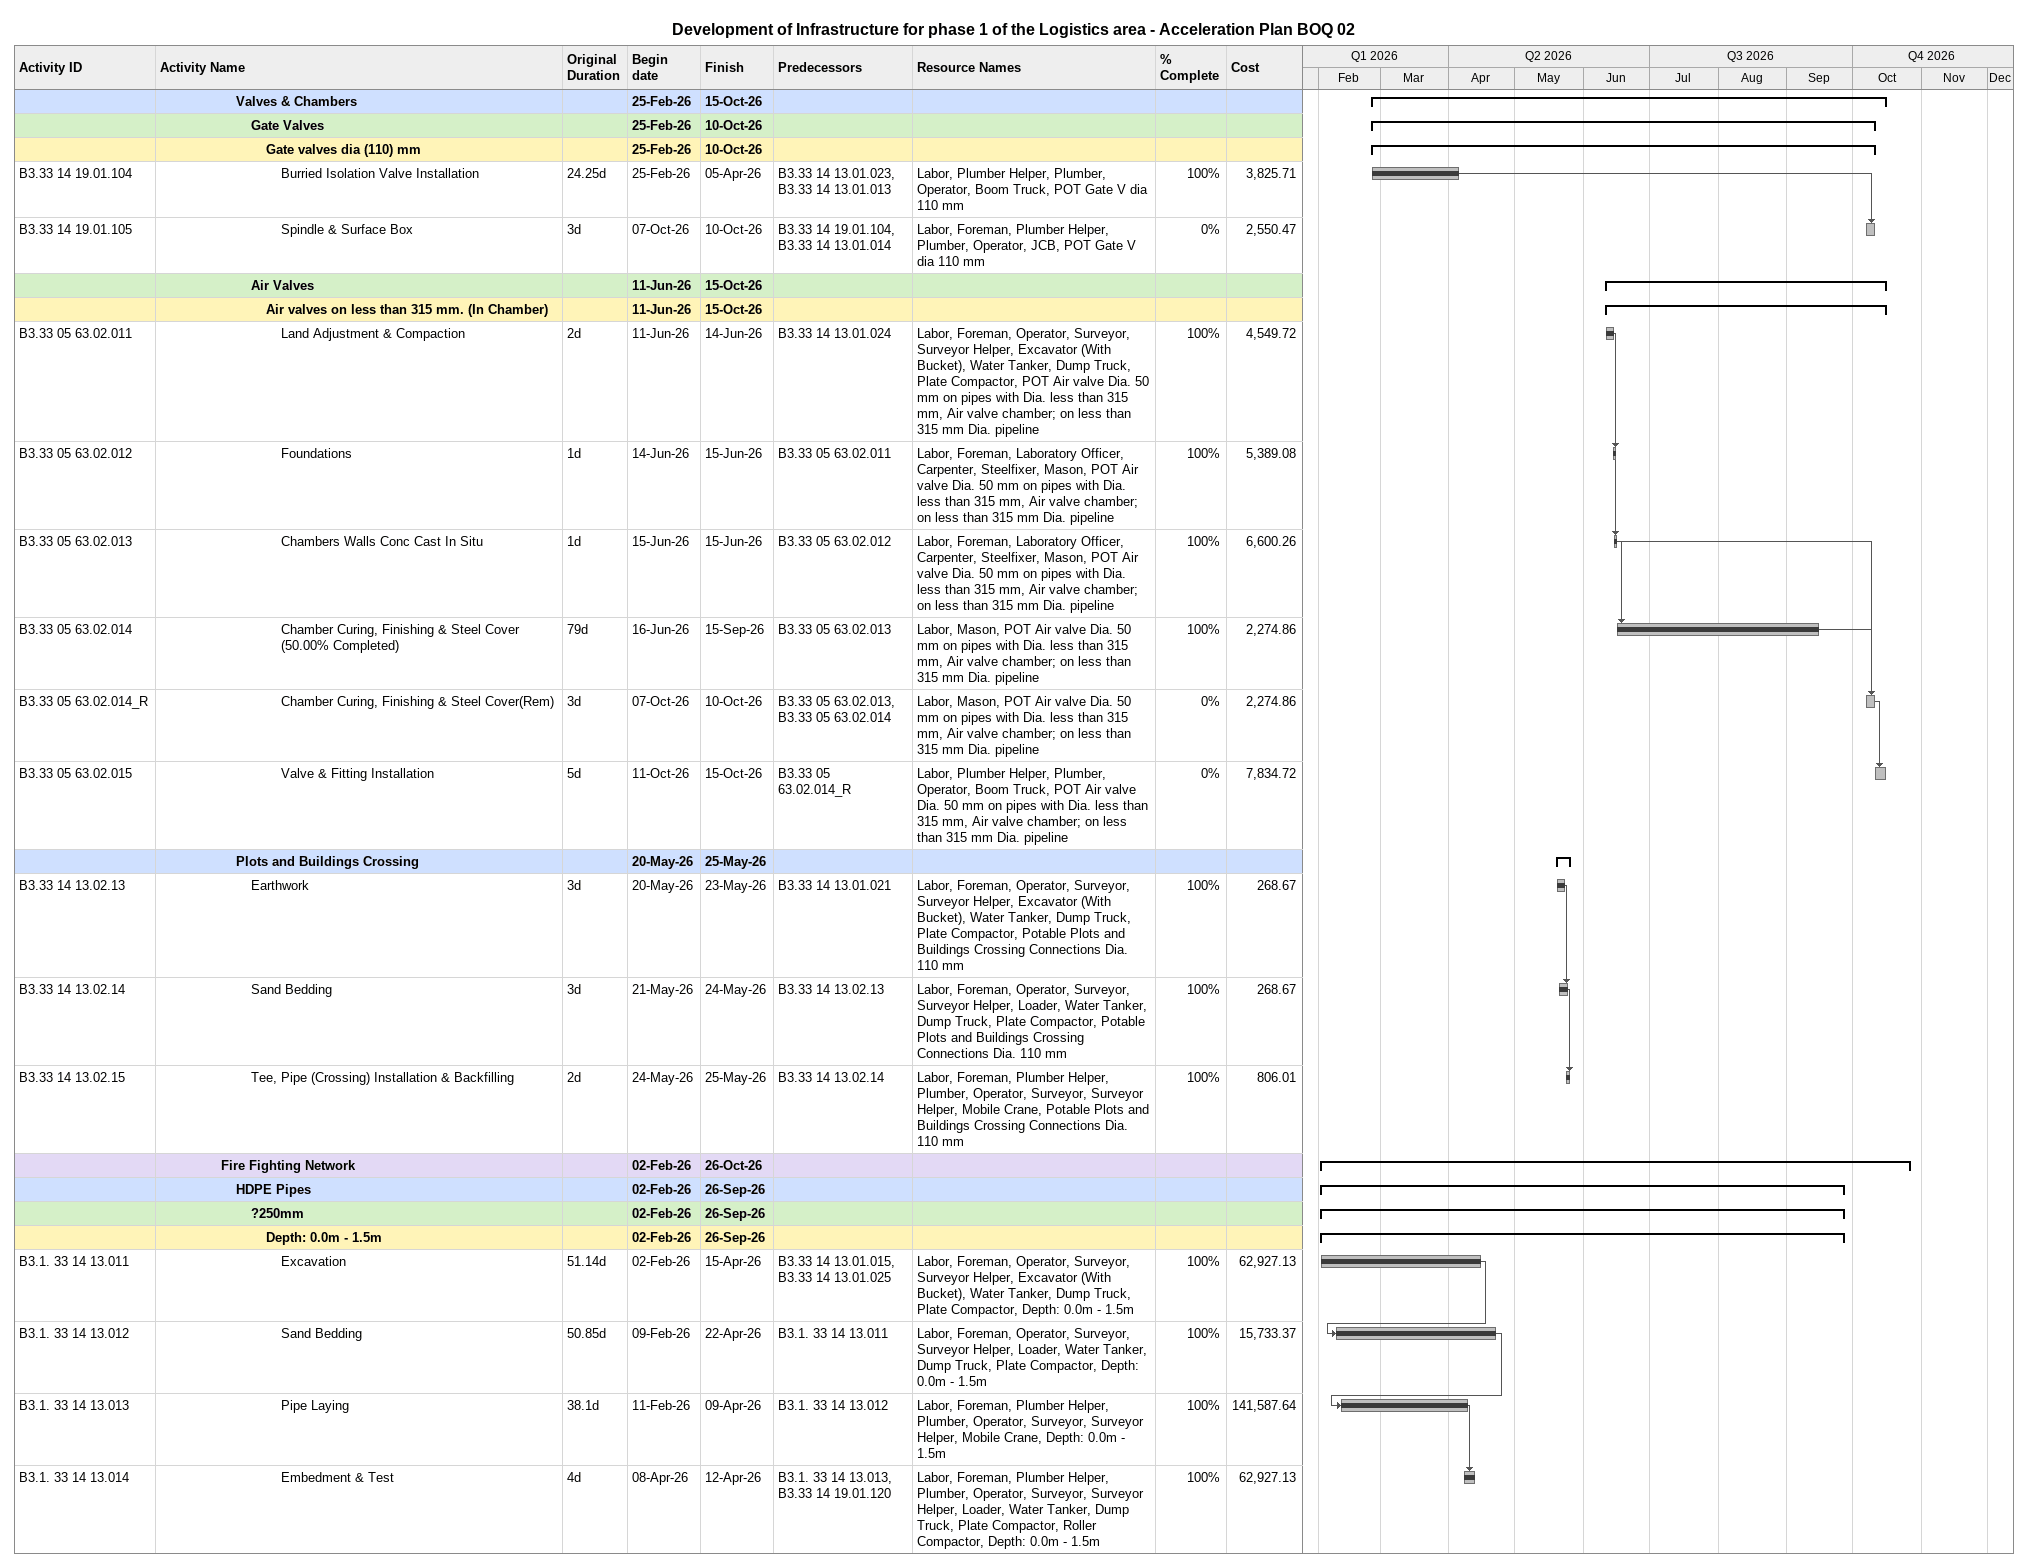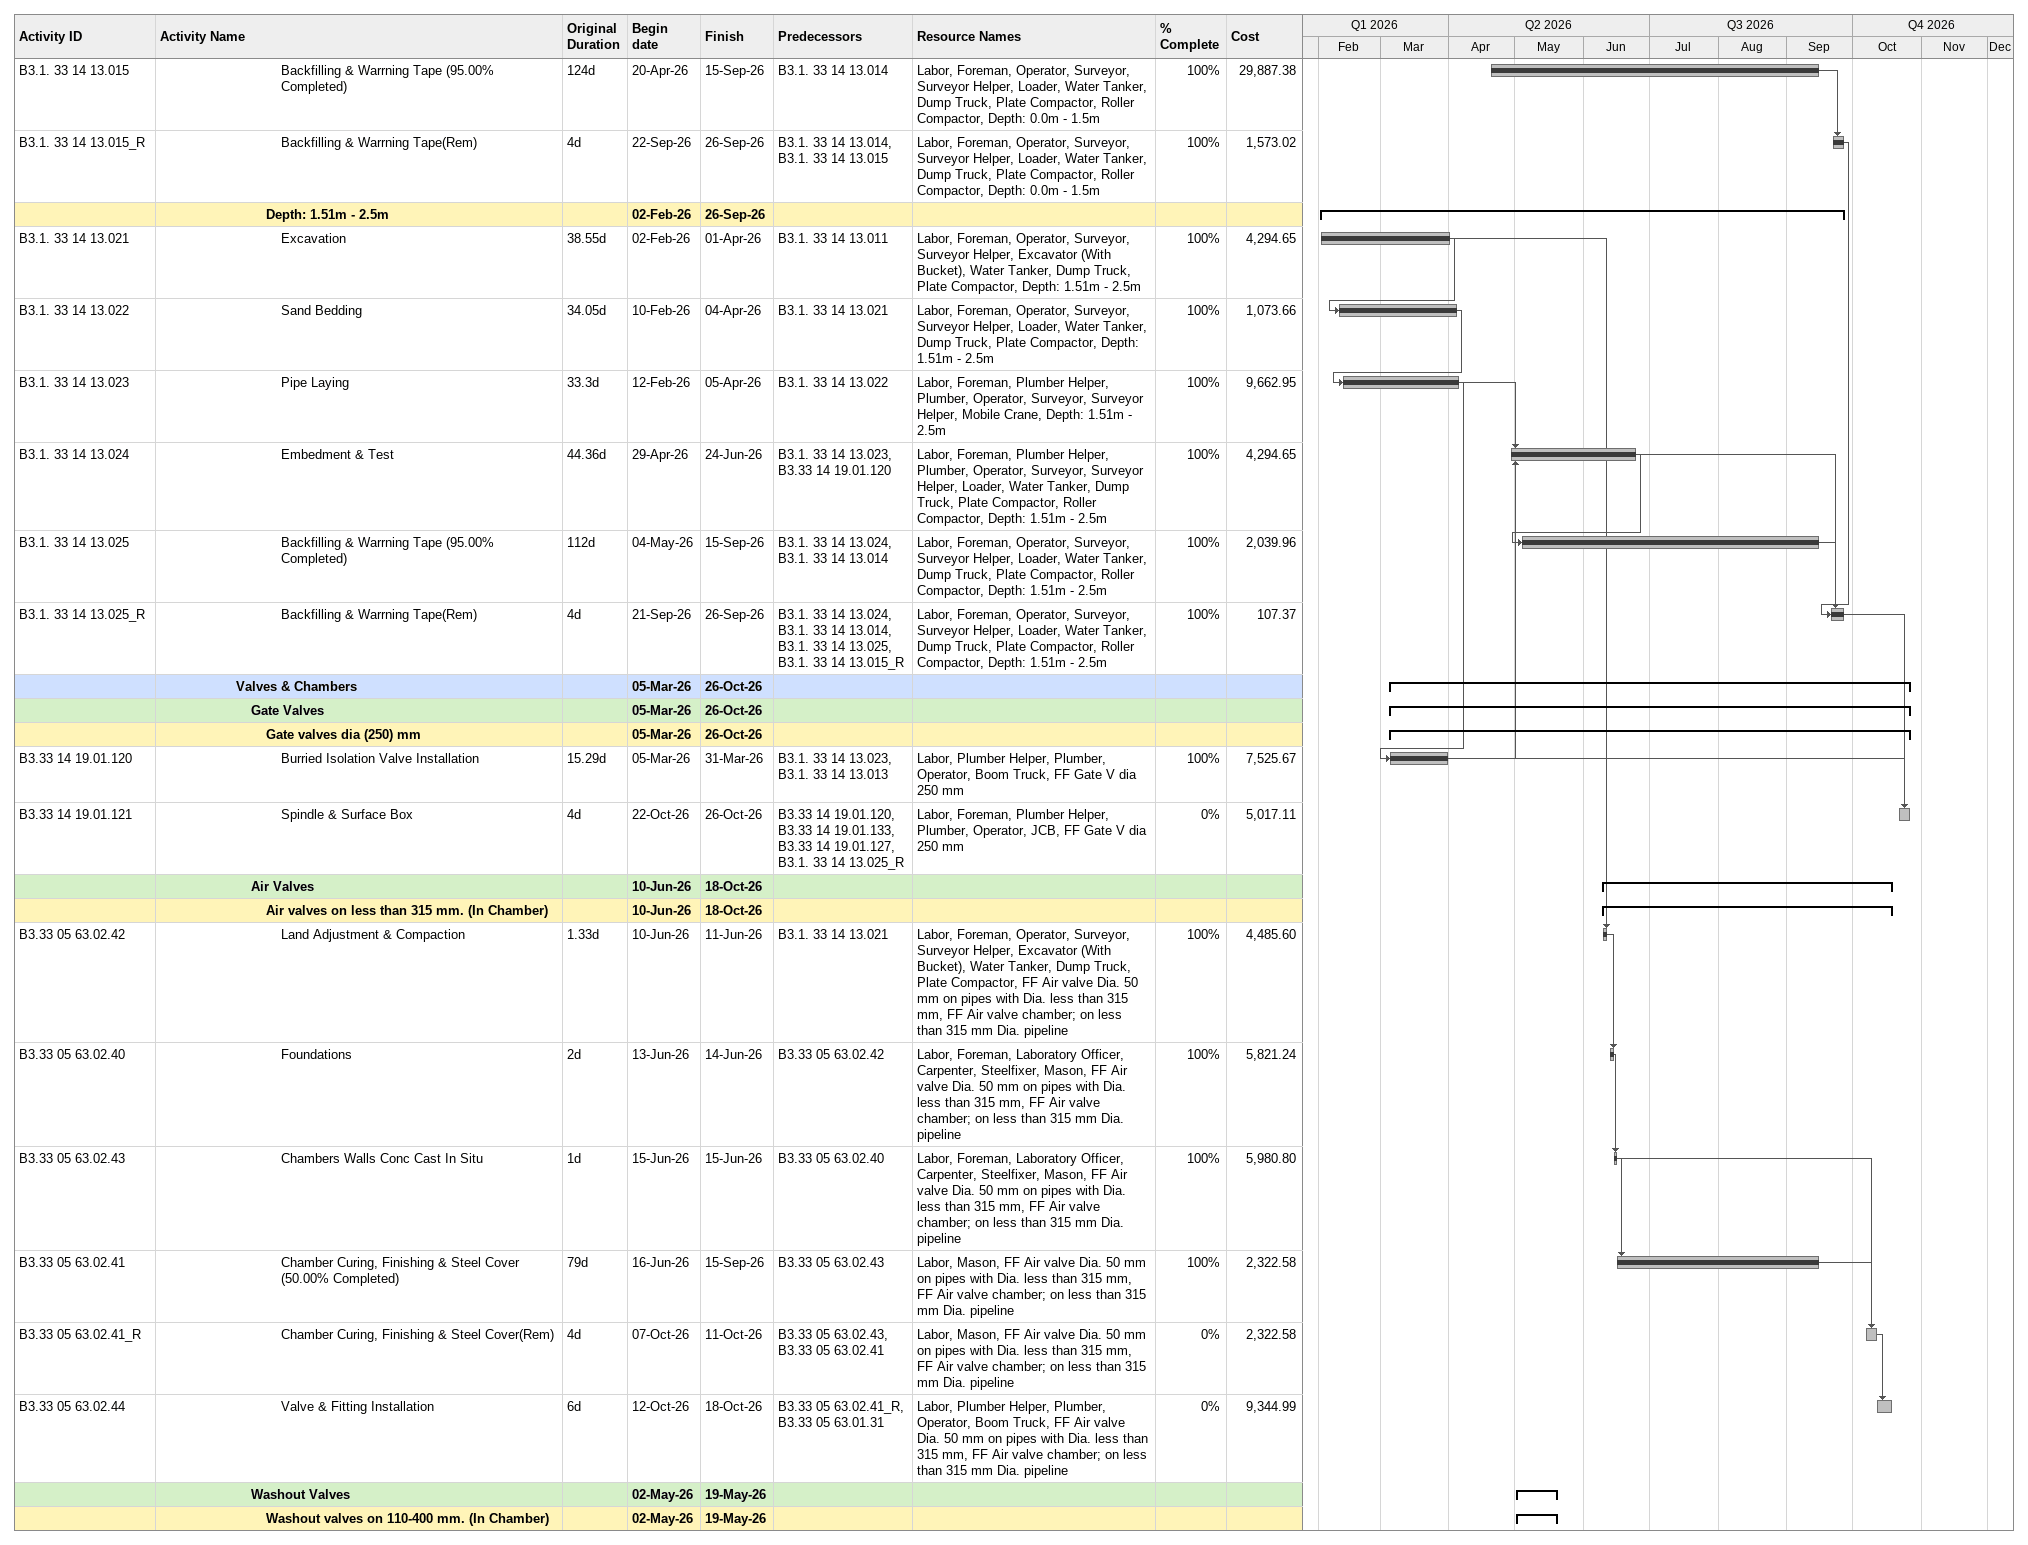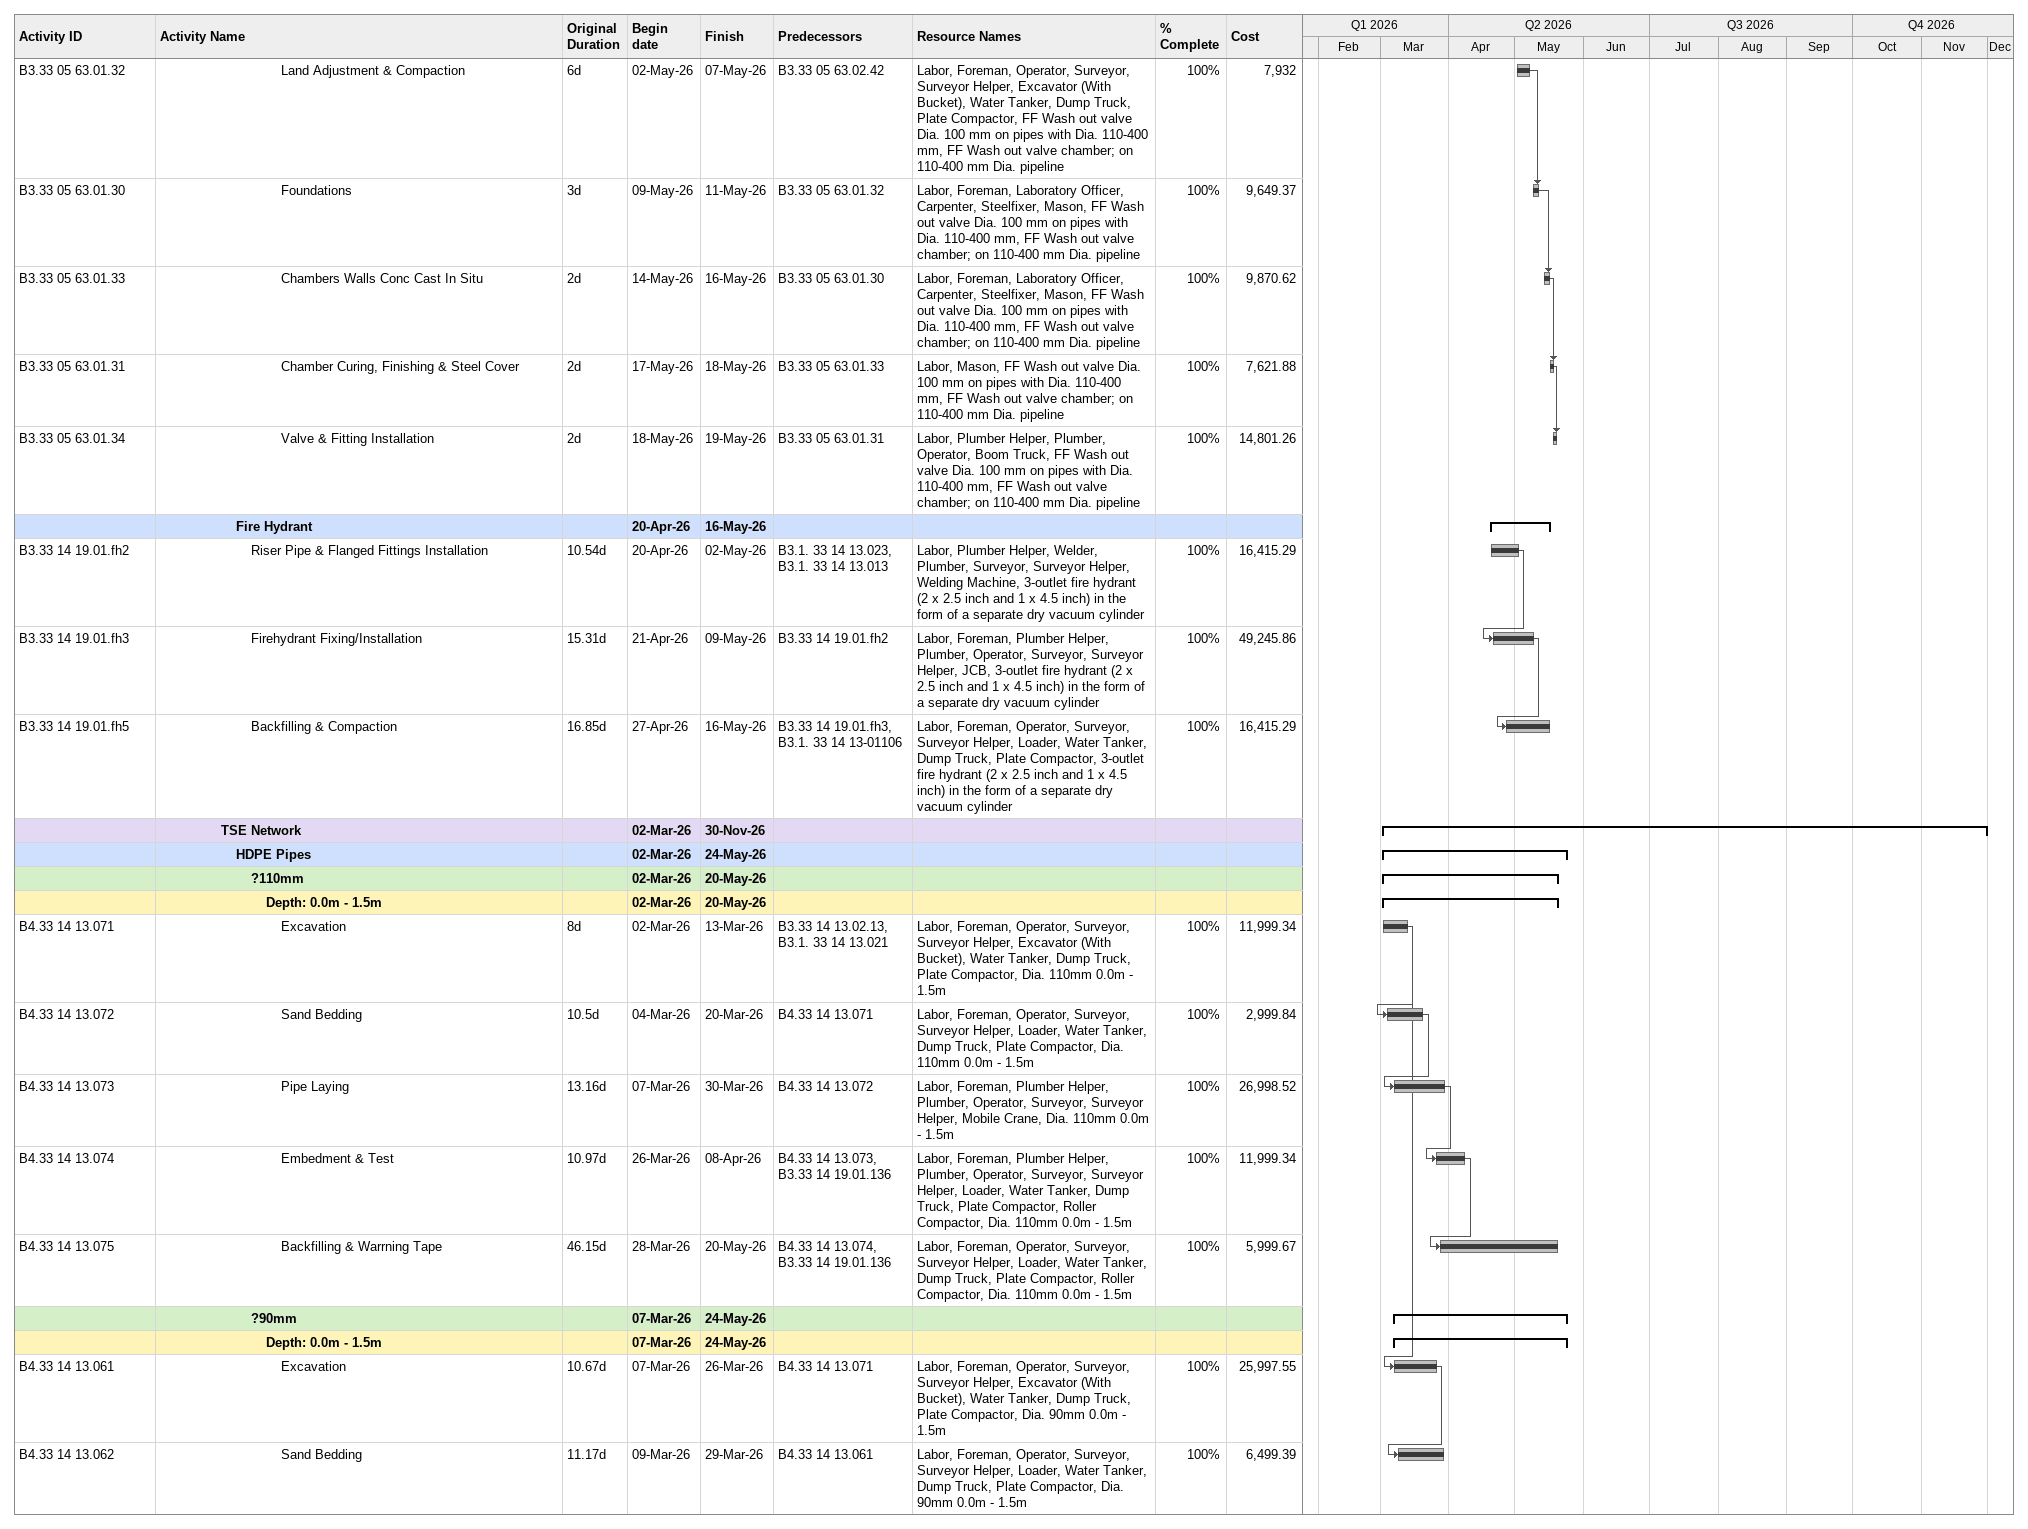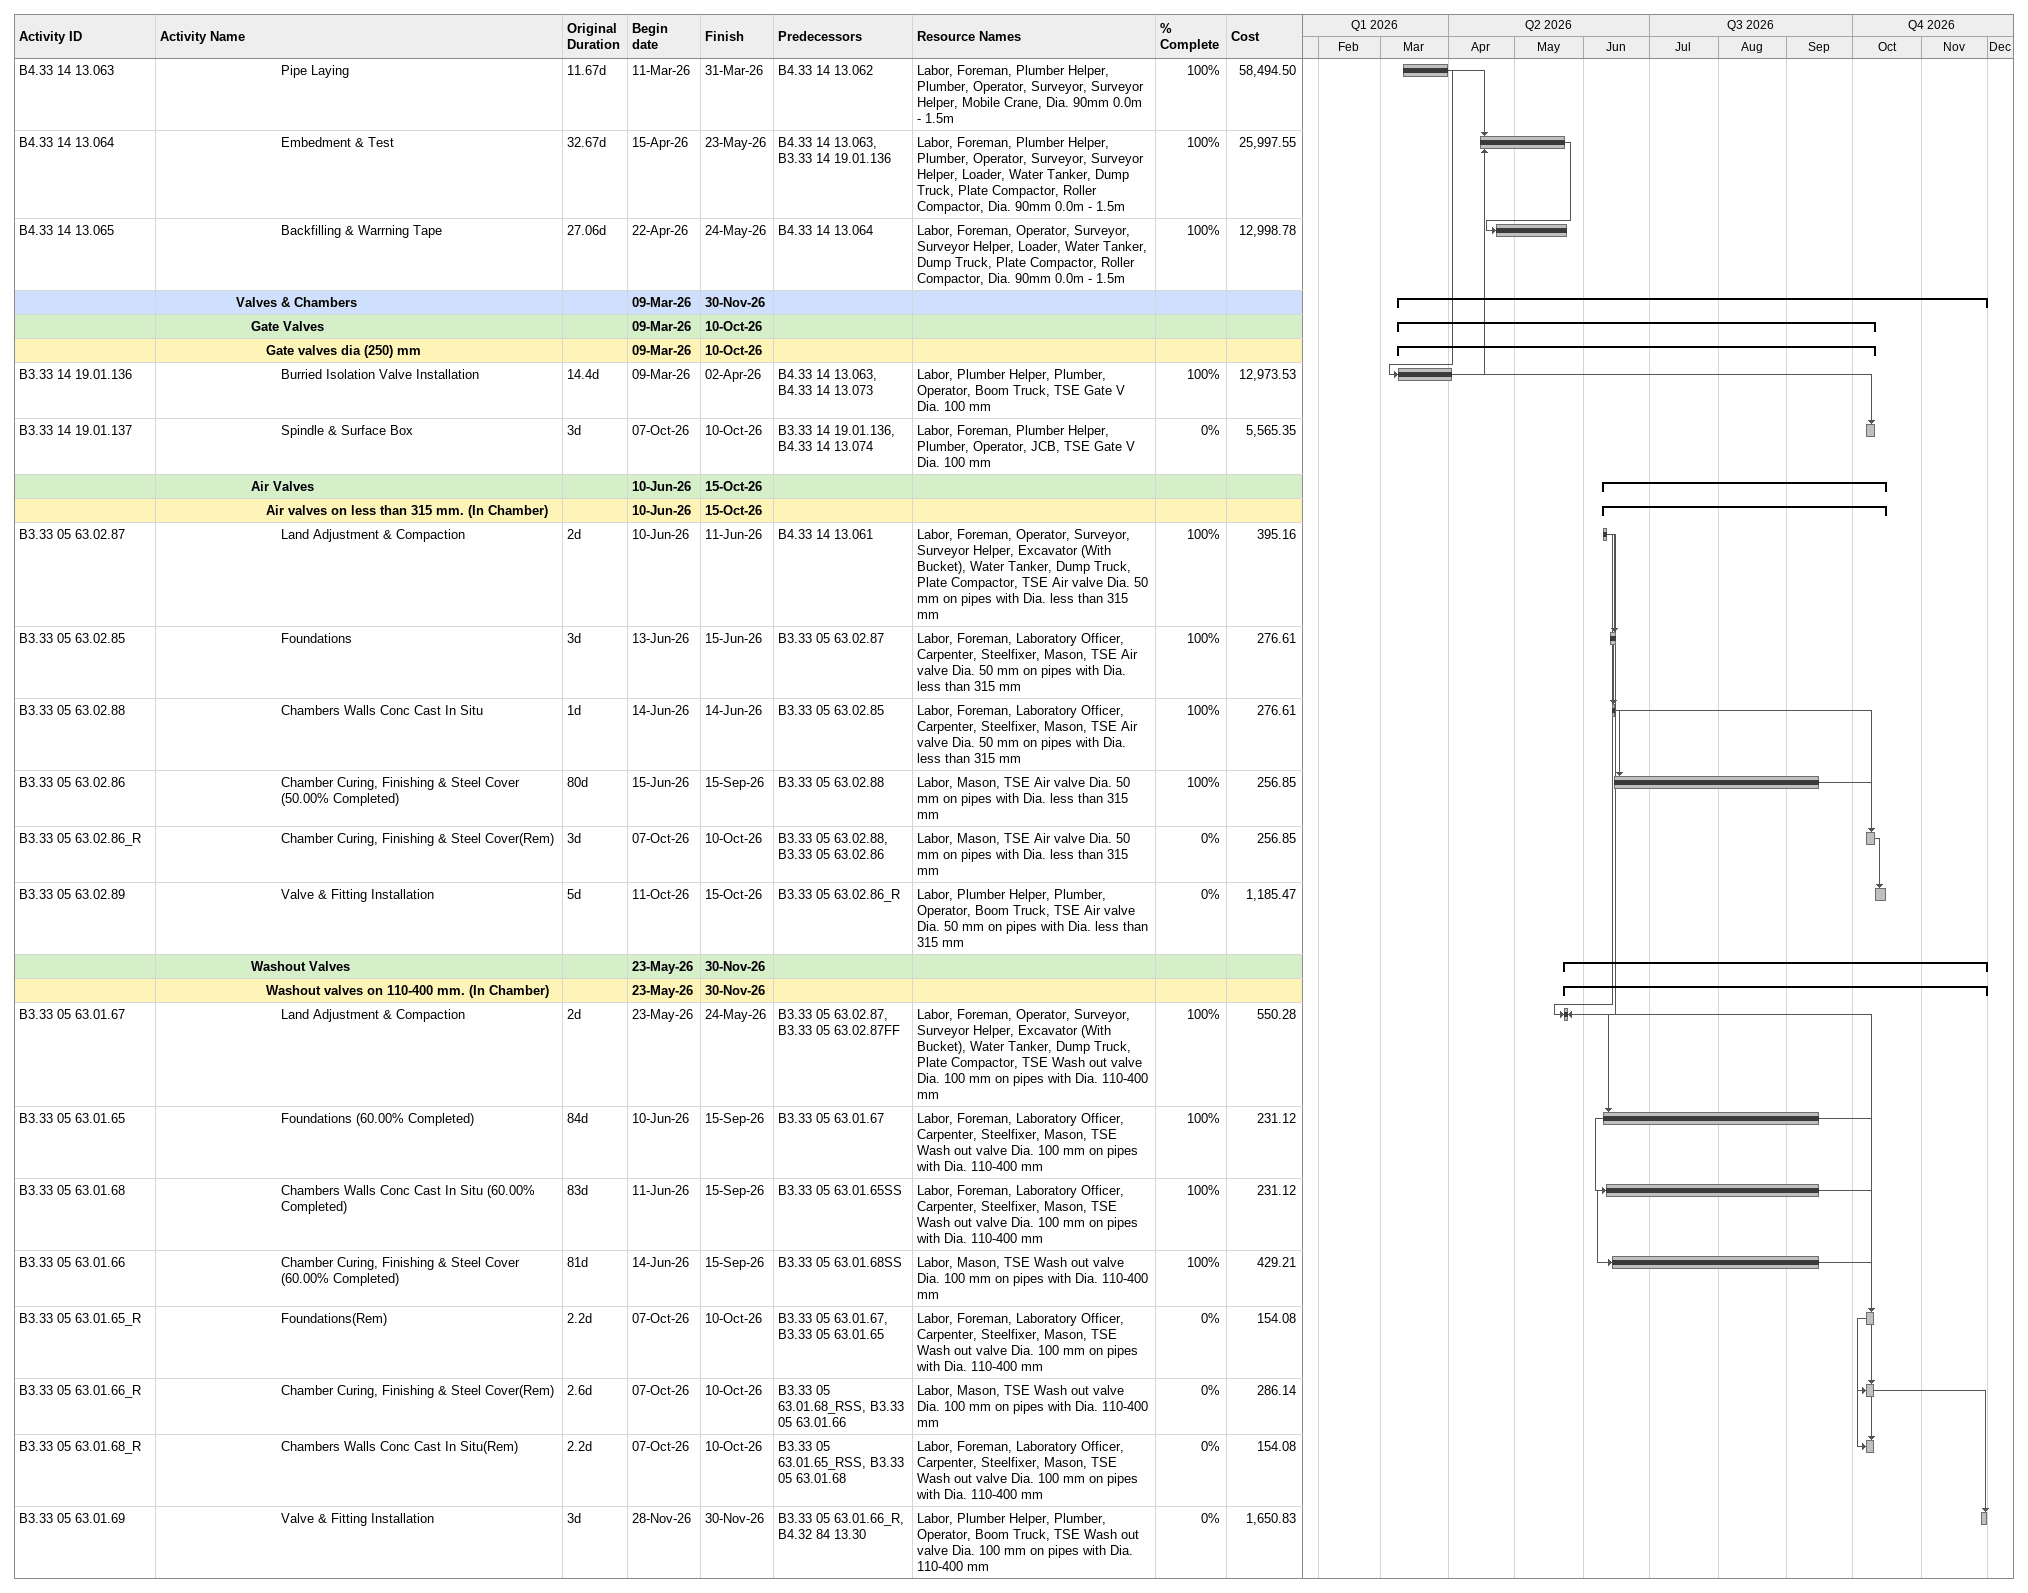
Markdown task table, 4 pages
Development of Infrastructure for phase 1 of the Logistics area - Acceleration Plan BOQ 02

| ID | Level | Task | Original duration | Start | Finish | Predecessors | Resources | % complete | Cost |
|---|---|---|---|---|---|---|---|---|---|
|  | 6 | **Valves & Chambers** |  | 2026-02-25 | 2026-10-15 |  |  |  |  |
|  | 7 | **Gate Valves** |  | 2026-02-25 | 2026-10-10 |  |  |  |  |
|  | 8 | **Gate valves dia (110) mm** |  | 2026-02-25 | 2026-10-10 |  |  |  |  |
| B3.33 14 19.01.104 | 9 | Burried Isolation Valve Installation | 24.25d | 2026-02-25 | 2026-04-05 | B3.33 14 13.01.023, B3.33 14 13.01.013 | Labor, Plumber Helper, Plumber, Operator, Boom Truck, POT Gate V dia 110 mm | 100 | 3825.71 |
| B3.33 14 19.01.105 | 9 | Spindle & Surface Box | 3d | 2026-10-07 | 2026-10-10 | B3.33 14 19.01.104, B3.33 14 13.01.014 | Labor, Foreman, Plumber Helper, Plumber, Operator, JCB, POT Gate V dia 110 mm | 0 | 2550.47 |
|  | 7 | **Air Valves** |  | 2026-06-11 | 2026-10-15 |  |  |  |  |
|  | 8 | **Air valves on less than 315 mm. (In Chamber)** |  | 2026-06-11 | 2026-10-15 |  |  |  |  |
| B3.33 05 63.02.011 | 9 | Land Adjustment & Compaction | 2d | 2026-06-11 | 2026-06-14 | B3.33 14 13.01.024 | Labor, Foreman, Operator, Surveyor, Surveyor Helper, Excavator (With Bucket), Water Tanker, Dump Truck, Plate Compactor, POT Air valve Dia. 50 mm on pipes with Dia. less than 315 mm, Air valve chamber; on less than 315 mm Dia. pipeline | 100 | 4549.72 |
| B3.33 05 63.02.012 | 9 | Foundations | 1d | 2026-06-14 | 2026-06-15 | B3.33 05 63.02.011 | Labor, Foreman, Laboratory Officer, Carpenter, Steelfixer, Mason, POT Air valve Dia. 50 mm on pipes with Dia. less than 315 mm, Air valve chamber; on less than 315 mm Dia. pipeline | 100 | 5389.08 |
| B3.33 05 63.02.013 | 9 | Chambers Walls Conc Cast In Situ | 1d | 2026-06-15 | 2026-06-15 | B3.33 05 63.02.012 | Labor, Foreman, Laboratory Officer, Carpenter, Steelfixer, Mason, POT Air valve Dia. 50 mm on pipes with Dia. less than 315 mm, Air valve chamber; on less than 315 mm Dia. pipeline | 100 | 6600.26 |
| B3.33 05 63.02.014 | 9 | Chamber Curing, Finishing & Steel Cover (50.00% Completed) | 79d | 2026-06-16 | 2026-09-15 | B3.33 05 63.02.013 | Labor, Mason, POT Air valve Dia. 50 mm on pipes with Dia. less than 315 mm, Air valve chamber; on less than 315 mm Dia. pipeline | 100 | 2274.86 |
| B3.33 05 63.02.014_R | 9 | Chamber Curing, Finishing & Steel Cover(Rem) | 3d | 2026-10-07 | 2026-10-10 | B3.33 05 63.02.013, B3.33 05 63.02.014 | Labor, Mason, POT Air valve Dia. 50 mm on pipes with Dia. less than 315 mm, Air valve chamber; on less than 315 mm Dia. pipeline | 0 | 2274.86 |
| B3.33 05 63.02.015 | 9 | Valve & Fitting Installation | 5d | 2026-10-11 | 2026-10-15 | B3.33 05 63.02.014_R | Labor, Plumber Helper, Plumber, Operator, Boom Truck, POT Air valve Dia. 50 mm on pipes with Dia. less than 315 mm, Air valve chamber; on less than 315 mm Dia. pipeline | 0 | 7834.72 |
|  | 6 | **Plots and Buildings Crossing** |  | 2026-05-20 | 2026-05-25 |  |  |  |  |
| B3.33 14 13.02.13 | 7 | Earthwork | 3d | 2026-05-20 | 2026-05-23 | B3.33 14 13.01.021 | Labor, Foreman, Operator, Surveyor, Surveyor Helper, Excavator (With Bucket), Water Tanker, Dump Truck, Plate Compactor, Potable Plots and Buildings Crossing Connections Dia. 110 mm | 100 | 268.67 |
| B3.33 14 13.02.14 | 7 | Sand Bedding | 3d | 2026-05-21 | 2026-05-24 | B3.33 14 13.02.13 | Labor, Foreman, Operator, Surveyor, Surveyor Helper, Loader, Water Tanker, Dump Truck, Plate Compactor, Potable Plots and Buildings Crossing Connections Dia. 110 mm | 100 | 268.67 |
| B3.33 14 13.02.15 | 7 | Tee, Pipe (Crossing) Installation & Backfilling | 2d | 2026-05-24 | 2026-05-25 | B3.33 14 13.02.14 | Labor, Foreman, Plumber Helper, Plumber, Operator, Surveyor, Surveyor Helper, Mobile Crane, Potable Plots and Buildings Crossing Connections Dia. 110 mm | 100 | 806.01 |
|  | 5 | **Fire Fighting Network** |  | 2026-02-02 | 2026-10-26 |  |  |  |  |
|  | 6 | **HDPE Pipes** |  | 2026-02-02 | 2026-09-26 |  |  |  |  |
|  | 7 | **?250mm** |  | 2026-02-02 | 2026-09-26 |  |  |  |  |
|  | 8 | **Depth: 0.0m - 1.5m** |  | 2026-02-02 | 2026-09-26 |  |  |  |  |
| B3.1. 33 14 13.011 | 9 | Excavation | 51.14d | 2026-02-02 | 2026-04-15 | B3.33 14 13.01.015, B3.33 14 13.01.025 | Labor, Foreman, Operator, Surveyor, Surveyor Helper, Excavator (With Bucket), Water Tanker, Dump Truck, Plate Compactor, Depth: 0.0m - 1.5m | 100 | 62927.13 |
| B3.1. 33 14 13.012 | 9 | Sand Bedding | 50.85d | 2026-02-09 | 2026-04-22 | B3.1. 33 14 13.011 | Labor, Foreman, Operator, Surveyor, Surveyor Helper, Loader, Water Tanker, Dump Truck, Plate Compactor, Depth: 0.0m - 1.5m | 100 | 15733.37 |
| B3.1. 33 14 13.013 | 9 | Pipe Laying | 38.1d | 2026-02-11 | 2026-04-09 | B3.1. 33 14 13.012 | Labor, Foreman, Plumber Helper, Plumber, Operator, Surveyor, Surveyor Helper, Mobile Crane, Depth: 0.0m - 1.5m | 100 | 141587.64 |
| B3.1. 33 14 13.014 | 9 | Embedment & Test | 4d | 2026-04-08 | 2026-04-12 | B3.1. 33 14 13.013, B3.33 14 19.01.120 | Labor, Foreman, Plumber Helper, Plumber, Operator, Surveyor, Surveyor Helper, Loader, Water Tanker, Dump Truck, Plate Compactor, Roller Compactor, Depth: 0.0m - 1.5m | 100 | 62927.13 |
| B3.1. 33 14 13.015 | 9 | Backfilling & Warrning Tape (95.00% Completed) | 124d | 2026-04-20 | 2026-09-15 | B3.1. 33 14 13.014 | Labor, Foreman, Operator, Surveyor, Surveyor Helper, Loader, Water Tanker, Dump Truck, Plate Compactor, Roller Compactor, Depth: 0.0m - 1.5m | 100 | 29887.38 |
| B3.1. 33 14 13.015_R | 9 | Backfilling & Warrning Tape(Rem) | 4d | 2026-09-22 | 2026-09-26 | B3.1. 33 14 13.014, B3.1. 33 14 13.015 | Labor, Foreman, Operator, Surveyor, Surveyor Helper, Loader, Water Tanker, Dump Truck, Plate Compactor, Roller Compactor, Depth: 0.0m - 1.5m | 100 | 1573.02 |
|  | 8 | **Depth: 1.51m - 2.5m** |  | 2026-02-02 | 2026-09-26 |  |  |  |  |
| B3.1. 33 14 13.021 | 9 | Excavation | 38.55d | 2026-02-02 | 2026-04-01 | B3.1. 33 14 13.011 | Labor, Foreman, Operator, Surveyor, Surveyor Helper, Excavator (With Bucket), Water Tanker, Dump Truck, Plate Compactor, Depth: 1.51m - 2.5m | 100 | 4294.65 |
| B3.1. 33 14 13.022 | 9 | Sand Bedding | 34.05d | 2026-02-10 | 2026-04-04 | B3.1. 33 14 13.021 | Labor, Foreman, Operator, Surveyor, Surveyor Helper, Loader, Water Tanker, Dump Truck, Plate Compactor, Depth: 1.51m - 2.5m | 100 | 1073.66 |
| B3.1. 33 14 13.023 | 9 | Pipe Laying | 33.3d | 2026-02-12 | 2026-04-05 | B3.1. 33 14 13.022 | Labor, Foreman, Plumber Helper, Plumber, Operator, Surveyor, Surveyor Helper, Mobile Crane, Depth: 1.51m - 2.5m | 100 | 9662.95 |
| B3.1. 33 14 13.024 | 9 | Embedment & Test | 44.36d | 2026-04-29 | 2026-06-24 | B3.1. 33 14 13.023, B3.33 14 19.01.120 | Labor, Foreman, Plumber Helper, Plumber, Operator, Surveyor, Surveyor Helper, Loader, Water Tanker, Dump Truck, Plate Compactor, Roller Compactor, Depth: 1.51m - 2.5m | 100 | 4294.65 |
| B3.1. 33 14 13.025 | 9 | Backfilling & Warrning Tape (95.00% Completed) | 112d | 2026-05-04 | 2026-09-15 | B3.1. 33 14 13.024, B3.1. 33 14 13.014 | Labor, Foreman, Operator, Surveyor, Surveyor Helper, Loader, Water Tanker, Dump Truck, Plate Compactor, Roller Compactor, Depth: 1.51m - 2.5m | 100 | 2039.96 |
| B3.1. 33 14 13.025_R | 9 | Backfilling & Warrning Tape(Rem) | 4d | 2026-09-21 | 2026-09-26 | B3.1. 33 14 13.024, B3.1. 33 14 13.014, B3.1. 33 14 13.025, B3.1. 33 14 13.015_R | Labor, Foreman, Operator, Surveyor, Surveyor Helper, Loader, Water Tanker, Dump Truck, Plate Compactor, Roller Compactor, Depth: 1.51m - 2.5m | 100 | 107.37 |
|  | 6 | **Valves & Chambers** |  | 2026-03-05 | 2026-10-26 |  |  |  |  |
|  | 7 | **Gate Valves** |  | 2026-03-05 | 2026-10-26 |  |  |  |  |
|  | 8 | **Gate valves dia (250) mm** |  | 2026-03-05 | 2026-10-26 |  |  |  |  |
| B3.33 14 19.01.120 | 9 | Burried Isolation Valve Installation | 15.29d | 2026-03-05 | 2026-03-31 | B3.1. 33 14 13.023, B3.1. 33 14 13.013 | Labor, Plumber Helper, Plumber, Operator, Boom Truck, FF Gate V dia 250 mm | 100 | 7525.67 |
| B3.33 14 19.01.121 | 9 | Spindle & Surface Box | 4d | 2026-10-22 | 2026-10-26 | B3.33 14 19.01.120, B3.33 14 19.01.133, B3.33 14 19.01.127, B3.1. 33 14 13.025_R | Labor, Foreman, Plumber Helper, Plumber, Operator, JCB, FF Gate V dia 250 mm | 0 | 5017.11 |
|  | 7 | **Air Valves** |  | 2026-06-10 | 2026-10-18 |  |  |  |  |
|  | 8 | **Air valves on less than 315 mm. (In Chamber)** |  | 2026-06-10 | 2026-10-18 |  |  |  |  |
| B3.33 05 63.02.42 | 9 | Land Adjustment & Compaction | 1.33d | 2026-06-10 | 2026-06-11 | B3.1. 33 14 13.021 | Labor, Foreman, Operator, Surveyor, Surveyor Helper, Excavator (With Bucket), Water Tanker, Dump Truck, Plate Compactor, FF Air valve Dia. 50 mm on pipes with Dia. less than 315 mm, FF Air valve chamber; on less than 315 mm Dia. pipeline | 100 | 4485.60 |
| B3.33 05 63.02.40 | 9 | Foundations | 2d | 2026-06-13 | 2026-06-14 | B3.33 05 63.02.42 | Labor, Foreman, Laboratory Officer, Carpenter, Steelfixer, Mason, FF Air valve Dia. 50 mm on pipes with Dia. less than 315 mm, FF Air valve chamber; on less than 315 mm Dia. pipeline | 100 | 5821.24 |
| B3.33 05 63.02.43 | 9 | Chambers Walls Conc Cast In Situ | 1d | 2026-06-15 | 2026-06-15 | B3.33 05 63.02.40 | Labor, Foreman, Laboratory Officer, Carpenter, Steelfixer, Mason, FF Air valve Dia. 50 mm on pipes with Dia. less than 315 mm, FF Air valve chamber; on less than 315 mm Dia. pipeline | 100 | 5980.80 |
| B3.33 05 63.02.41 | 9 | Chamber Curing, Finishing & Steel Cover (50.00% Completed) | 79d | 2026-06-16 | 2026-09-15 | B3.33 05 63.02.43 | Labor, Mason, FF Air valve Dia. 50 mm on pipes with Dia. less than 315 mm, FF Air valve chamber; on less than 315 mm Dia. pipeline | 100 | 2322.58 |
| B3.33 05 63.02.41_R | 9 | Chamber Curing, Finishing & Steel Cover(Rem) | 4d | 2026-10-07 | 2026-10-11 | B3.33 05 63.02.43, B3.33 05 63.02.41 | Labor, Mason, FF Air valve Dia. 50 mm on pipes with Dia. less than 315 mm, FF Air valve chamber; on less than 315 mm Dia. pipeline | 0 | 2322.58 |
| B3.33 05 63.02.44 | 9 | Valve & Fitting Installation | 6d | 2026-10-12 | 2026-10-18 | B3.33 05 63.02.41_R, B3.33 05 63.01.31 | Labor, Plumber Helper, Plumber, Operator, Boom Truck, FF Air valve Dia. 50 mm on pipes with Dia. less than 315 mm, FF Air valve chamber; on less than 315 mm Dia. pipeline | 0 | 9344.99 |
|  | 7 | **Washout Valves** |  | 2026-05-02 | 2026-05-19 |  |  |  |  |
|  | 8 | **Washout valves on 110-400 mm. (In Chamber)** |  | 2026-05-02 | 2026-05-19 |  |  |  |  |
| B3.33 05 63.01.32 | 9 | Land Adjustment & Compaction | 6d | 2026-05-02 | 2026-05-07 | B3.33 05 63.02.42 | Labor, Foreman, Operator, Surveyor, Surveyor Helper, Excavator (With Bucket), Water Tanker, Dump Truck, Plate Compactor, FF Wash out valve Dia. 100 mm on pipes with Dia. 110-400 mm, FF Wash out valve chamber; on 110-400 mm Dia. pipeline | 100 | 7932 |
| B3.33 05 63.01.30 | 9 | Foundations | 3d | 2026-05-09 | 2026-05-11 | B3.33 05 63.01.32 | Labor, Foreman, Laboratory Officer, Carpenter, Steelfixer, Mason, FF Wash out valve Dia. 100 mm on pipes with Dia. 110-400 mm, FF Wash out valve chamber; on 110-400 mm Dia. pipeline | 100 | 9649.37 |
| B3.33 05 63.01.33 | 9 | Chambers Walls Conc Cast In Situ | 2d | 2026-05-14 | 2026-05-16 | B3.33 05 63.01.30 | Labor, Foreman, Laboratory Officer, Carpenter, Steelfixer, Mason, FF Wash out valve Dia. 100 mm on pipes with Dia. 110-400 mm, FF Wash out valve chamber; on 110-400 mm Dia. pipeline | 100 | 9870.62 |
| B3.33 05 63.01.31 | 9 | Chamber Curing, Finishing & Steel Cover | 2d | 2026-05-17 | 2026-05-18 | B3.33 05 63.01.33 | Labor, Mason, FF Wash out valve Dia. 100 mm on pipes with Dia. 110-400 mm, FF Wash out valve chamber; on 110-400 mm Dia. pipeline | 100 | 7621.88 |
| B3.33 05 63.01.34 | 9 | Valve & Fitting Installation | 2d | 2026-05-18 | 2026-05-19 | B3.33 05 63.01.31 | Labor, Plumber Helper, Plumber, Operator, Boom Truck, FF Wash out valve Dia. 100 mm on pipes with Dia. 110-400 mm, FF Wash out valve chamber; on 110-400 mm Dia. pipeline | 100 | 14801.26 |
|  | 6 | **Fire Hydrant** |  | 2026-04-20 | 2026-05-16 |  |  |  |  |
| B3.33 14 19.01.fh2 | 7 | Riser Pipe & Flanged Fittings Installation | 10.54d | 2026-04-20 | 2026-05-02 | B3.1. 33 14 13.023, B3.1. 33 14 13.013 | Labor, Plumber Helper, Welder, Plumber, Surveyor, Surveyor Helper, Welding Machine, 3-outlet fire hydrant (2 x 2.5 inch and 1 x 4.5 inch) in the form of a separate dry vacuum cylinder | 100 | 16415.29 |
| B3.33 14 19.01.fh3 | 7 | Firehydrant Fixing/Installation | 15.31d | 2026-04-21 | 2026-05-09 | B3.33 14 19.01.fh2 | Labor, Foreman, Plumber Helper, Plumber, Operator, Surveyor, Surveyor Helper, JCB, 3-outlet fire hydrant (2 x 2.5 inch and 1 x 4.5 inch) in the form of a separate dry vacuum cylinder | 100 | 49245.86 |
| B3.33 14 19.01.fh5 | 7 | Backfilling & Compaction | 16.85d | 2026-04-27 | 2026-05-16 | B3.33 14 19.01.fh3, B3.1. 33 14 13-01106 | Labor, Foreman, Operator, Surveyor, Surveyor Helper, Loader, Water Tanker, Dump Truck, Plate Compactor, 3-outlet fire hydrant (2 x 2.5 inch and 1 x 4.5 inch) in the form of a separate dry vacuum cylinder | 100 | 16415.29 |
|  | 5 | **TSE Network** |  | 2026-03-02 | 2026-11-30 |  |  |  |  |
|  | 6 | **HDPE Pipes** |  | 2026-03-02 | 2026-05-24 |  |  |  |  |
|  | 7 | **?110mm** |  | 2026-03-02 | 2026-05-20 |  |  |  |  |
|  | 8 | **Depth: 0.0m - 1.5m** |  | 2026-03-02 | 2026-05-20 |  |  |  |  |
| B4.33 14 13.071 | 9 | Excavation | 8d | 2026-03-02 | 2026-03-13 | B3.33 14 13.02.13, B3.1. 33 14 13.021 | Labor, Foreman, Operator, Surveyor, Surveyor Helper, Excavator (With Bucket), Water Tanker, Dump Truck, Plate Compactor, Dia. 110mm 0.0m - 1.5m | 100 | 11999.34 |
| B4.33 14 13.072 | 9 | Sand Bedding | 10.5d | 2026-03-04 | 2026-03-20 | B4.33 14 13.071 | Labor, Foreman, Operator, Surveyor, Surveyor Helper, Loader, Water Tanker, Dump Truck, Plate Compactor, Dia. 110mm 0.0m - 1.5m | 100 | 2999.84 |
| B4.33 14 13.073 | 9 | Pipe Laying | 13.16d | 2026-03-07 | 2026-03-30 | B4.33 14 13.072 | Labor, Foreman, Plumber Helper, Plumber, Operator, Surveyor, Surveyor Helper, Mobile Crane, Dia. 110mm 0.0m - 1.5m | 100 | 26998.52 |
| B4.33 14 13.074 | 9 | Embedment & Test | 10.97d | 2026-03-26 | 2026-04-08 | B4.33 14 13.073, B3.33 14 19.01.136 | Labor, Foreman, Plumber Helper, Plumber, Operator, Surveyor, Surveyor Helper, Loader, Water Tanker, Dump Truck, Plate Compactor, Roller Compactor, Dia. 110mm 0.0m - 1.5m | 100 | 11999.34 |
| B4.33 14 13.075 | 9 | Backfilling & Warrning Tape | 46.15d | 2026-03-28 | 2026-05-20 | B4.33 14 13.074, B3.33 14 19.01.136 | Labor, Foreman, Operator, Surveyor, Surveyor Helper, Loader, Water Tanker, Dump Truck, Plate Compactor, Roller Compactor, Dia. 110mm 0.0m - 1.5m | 100 | 5999.67 |
|  | 7 | **?90mm** |  | 2026-03-07 | 2026-05-24 |  |  |  |  |
|  | 8 | **Depth: 0.0m - 1.5m** |  | 2026-03-07 | 2026-05-24 |  |  |  |  |
| B4.33 14 13.061 | 9 | Excavation | 10.67d | 2026-03-07 | 2026-03-26 | B4.33 14 13.071 | Labor, Foreman, Operator, Surveyor, Surveyor Helper, Excavator (With Bucket), Water Tanker, Dump Truck, Plate Compactor, Dia. 90mm 0.0m - 1.5m | 100 | 25997.55 |
| B4.33 14 13.062 | 9 | Sand Bedding | 11.17d | 2026-03-09 | 2026-03-29 | B4.33 14 13.061 | Labor, Foreman, Operator, Surveyor, Surveyor Helper, Loader, Water Tanker, Dump Truck, Plate Compactor, Dia. 90mm 0.0m - 1.5m | 100 | 6499.39 |
| B4.33 14 13.063 | 9 | Pipe Laying | 11.67d | 2026-03-11 | 2026-03-31 | B4.33 14 13.062 | Labor, Foreman, Plumber Helper, Plumber, Operator, Surveyor, Surveyor Helper, Mobile Crane, Dia. 90mm 0.0m - 1.5m | 100 | 58494.50 |
| B4.33 14 13.064 | 9 | Embedment & Test | 32.67d | 2026-04-15 | 2026-05-23 | B4.33 14 13.063, B3.33 14 19.01.136 | Labor, Foreman, Plumber Helper, Plumber, Operator, Surveyor, Surveyor Helper, Loader, Water Tanker, Dump Truck, Plate Compactor, Roller Compactor, Dia. 90mm 0.0m - 1.5m | 100 | 25997.55 |
| B4.33 14 13.065 | 9 | Backfilling & Warrning Tape | 27.06d | 2026-04-22 | 2026-05-24 | B4.33 14 13.064 | Labor, Foreman, Operator, Surveyor, Surveyor Helper, Loader, Water Tanker, Dump Truck, Plate Compactor, Roller Compactor, Dia. 90mm 0.0m - 1.5m | 100 | 12998.78 |
|  | 6 | **Valves & Chambers** |  | 2026-03-09 | 2026-11-30 |  |  |  |  |
|  | 7 | **Gate Valves** |  | 2026-03-09 | 2026-10-10 |  |  |  |  |
|  | 8 | **Gate valves dia (250) mm** |  | 2026-03-09 | 2026-10-10 |  |  |  |  |
| B3.33 14 19.01.136 | 9 | Burried Isolation Valve Installation | 14.4d | 2026-03-09 | 2026-04-02 | B4.33 14 13.063, B4.33 14 13.073 | Labor, Plumber Helper, Plumber, Operator, Boom Truck, TSE Gate V Dia. 100 mm | 100 | 12973.53 |
| B3.33 14 19.01.137 | 9 | Spindle & Surface Box | 3d | 2026-10-07 | 2026-10-10 | B3.33 14 19.01.136, B4.33 14 13.074 | Labor, Foreman, Plumber Helper, Plumber, Operator, JCB, TSE Gate V Dia. 100 mm | 0 | 5565.35 |
|  | 7 | **Air Valves** |  | 2026-06-10 | 2026-10-15 |  |  |  |  |
|  | 8 | **Air valves on less than 315 mm. (In Chamber)** |  | 2026-06-10 | 2026-10-15 |  |  |  |  |
| B3.33 05 63.02.87 | 9 | Land Adjustment & Compaction | 2d | 2026-06-10 | 2026-06-11 | B4.33 14 13.061 | Labor, Foreman, Operator, Surveyor, Surveyor Helper, Excavator (With Bucket), Water Tanker, Dump Truck, Plate Compactor, TSE Air valve Dia. 50 mm on pipes with Dia. less than 315 mm | 100 | 395.16 |
| B3.33 05 63.02.85 | 9 | Foundations | 3d | 2026-06-13 | 2026-06-15 | B3.33 05 63.02.87 | Labor, Foreman, Laboratory Officer, Carpenter, Steelfixer, Mason, TSE Air valve Dia. 50 mm on pipes with Dia. less than 315 mm | 100 | 276.61 |
| B3.33 05 63.02.88 | 9 | Chambers Walls Conc Cast In Situ | 1d | 2026-06-14 | 2026-06-14 | B3.33 05 63.02.85 | Labor, Foreman, Laboratory Officer, Carpenter, Steelfixer, Mason, TSE Air valve Dia. 50 mm on pipes with Dia. less than 315 mm | 100 | 276.61 |
| B3.33 05 63.02.86 | 9 | Chamber Curing, Finishing & Steel Cover (50.00% Completed) | 80d | 2026-06-15 | 2026-09-15 | B3.33 05 63.02.88 | Labor, Mason, TSE Air valve Dia. 50 mm on pipes with Dia. less than 315 mm | 100 | 256.85 |
| B3.33 05 63.02.86_R | 9 | Chamber Curing, Finishing & Steel Cover(Rem) | 3d | 2026-10-07 | 2026-10-10 | B3.33 05 63.02.88, B3.33 05 63.02.86 | Labor, Mason, TSE Air valve Dia. 50 mm on pipes with Dia. less than 315 mm | 0 | 256.85 |
| B3.33 05 63.02.89 | 9 | Valve & Fitting Installation | 5d | 2026-10-11 | 2026-10-15 | B3.33 05 63.02.86_R | Labor, Plumber Helper, Plumber, Operator, Boom Truck, TSE Air valve Dia. 50 mm on pipes with Dia. less than 315 mm | 0 | 1185.47 |
|  | 7 | **Washout Valves** |  | 2026-05-23 | 2026-11-30 |  |  |  |  |
|  | 8 | **Washout valves on 110-400 mm. (In Chamber)** |  | 2026-05-23 | 2026-11-30 |  |  |  |  |
| B3.33 05 63.01.67 | 9 | Land Adjustment & Compaction | 2d | 2026-05-23 | 2026-05-24 | B3.33 05 63.02.87, B3.33 05 63.02.87FF | Labor, Foreman, Operator, Surveyor, Surveyor Helper, Excavator (With Bucket), Water Tanker, Dump Truck, Plate Compactor, TSE Wash out valve Dia. 100 mm on pipes with Dia. 110-400 mm | 100 | 550.28 |
| B3.33 05 63.01.65 | 9 | Foundations (60.00% Completed) | 84d | 2026-06-10 | 2026-09-15 | B3.33 05 63.01.67 | Labor, Foreman, Laboratory Officer, Carpenter, Steelfixer, Mason, TSE Wash out valve Dia. 100 mm on pipes with Dia. 110-400 mm | 100 | 231.12 |
| B3.33 05 63.01.68 | 9 | Chambers Walls Conc Cast In Situ (60.00% Completed) | 83d | 2026-06-11 | 2026-09-15 | B3.33 05 63.01.65SS | Labor, Foreman, Laboratory Officer, Carpenter, Steelfixer, Mason, TSE Wash out valve Dia. 100 mm on pipes with Dia. 110-400 mm | 100 | 231.12 |
| B3.33 05 63.01.66 | 9 | Chamber Curing, Finishing & Steel Cover (60.00% Completed) | 81d | 2026-06-14 | 2026-09-15 | B3.33 05 63.01.68SS | Labor, Mason, TSE Wash out valve Dia. 100 mm on pipes with Dia. 110-400 mm | 100 | 429.21 |
| B3.33 05 63.01.65_R | 9 | Foundations(Rem) | 2.2d | 2026-10-07 | 2026-10-10 | B3.33 05 63.01.67, B3.33 05 63.01.65 | Labor, Foreman, Laboratory Officer, Carpenter, Steelfixer, Mason, TSE Wash out valve Dia. 100 mm on pipes with Dia. 110-400 mm | 0 | 154.08 |
| B3.33 05 63.01.66_R | 9 | Chamber Curing, Finishing & Steel Cover(Rem) | 2.6d | 2026-10-07 | 2026-10-10 | B3.33 05 63.01.68_RSS, B3.33 05 63.01.66 | Labor, Mason, TSE Wash out valve Dia. 100 mm on pipes with Dia. 110-400 mm | 0 | 286.14 |
| B3.33 05 63.01.68_R | 9 | Chambers Walls Conc Cast In Situ(Rem) | 2.2d | 2026-10-07 | 2026-10-10 | B3.33 05 63.01.65_RSS, B3.33 05 63.01.68 | Labor, Foreman, Laboratory Officer, Carpenter, Steelfixer, Mason, TSE Wash out valve Dia. 100 mm on pipes with Dia. 110-400 mm | 0 | 154.08 |
| B3.33 05 63.01.69 | 9 | Valve & Fitting Installation | 3d | 2026-11-28 | 2026-11-30 | B3.33 05 63.01.66_R, B4.32 84 13.30 | Labor, Plumber Helper, Plumber, Operator, Boom Truck, TSE Wash out valve Dia. 100 mm on pipes with Dia. 110-400 mm | 0 | 1650.83 |
